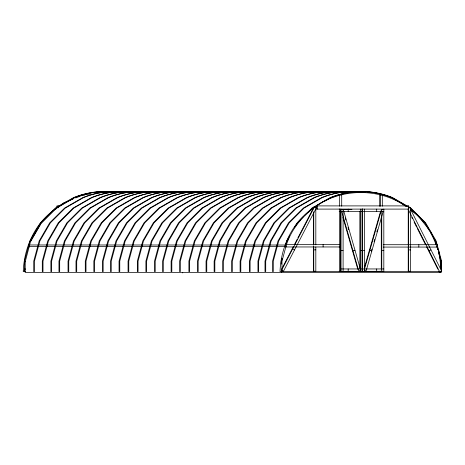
<?xml version="1.0" encoding="UTF-8"?>
<svg xmlns="http://www.w3.org/2000/svg" width="465" height="465" viewBox="0 0 465 465"><rect width="100%" height="100%" fill="white"/><g stroke="black" fill="none" stroke-linecap="round" stroke-linejoin="round"><path stroke-width="0.7" d="M28.644 245.578L28.359 246.648L284.458 246.63M25.186 261.894L30.673 240.975L41.176 222.875L56.033 208.088L74.226 197.637A105.247 91.779 90 0 1 117.651 192.539M282.04 258.354L281.29 261.138L281.29 263.928M285.597 245.125L286.725 240.946L289.625 235.953M282.098 259.086L281.348 261.894L281.348 263.998M286.045 244.352L286.609 242.248M285.934 246.52L281.999 261.138L281.999 271.595M286.312 245.125C293.241 223.636 310.719 206.896 330.987 197.608A105.247 91.779 90 0 1 339.247 194.73M364.368 267.817L380.655 211.005M371.291 251.234L371.884 249.153M374.069 241.533L374.668 239.452M376.853 231.832L377.446 229.756M25.011 268.514L24.011 270.438L24.494 270.438L25.162 269.148M56.015 208.826L57.015 206.902L57.491 206.902L56.498 208.826M293.183 246.956L281.185 270.06L283.435 271.269L316.433 207.733L314.666 206.524L314.183 206.524L297.85 237.97M294.519 244.387L297.182 239.254M281.668 270.06L314.666 206.524M30.638 241.544L41.164 223.305L56.05 208.413L74.284 197.881A104.509 91.332 -90 0 1 117.099 192.632M286.795 241.544L288.614 238.4M295.507 226.449L296.961 223.932M294.333 227.838L297.228 222.845L303.889 216.219M311.155 209.169L312.085 208.058L330.278 197.608A105.247 91.779 90 0 1 391.867 197.608L406.927 206.257M298.35 222.276L300.402 220.224M308.103 212.517L310.155 210.465M304.912 215.196L312.085 208.058M56.137 208.523C35.363 222.299 24.122 247.136 23.25 271.624L25.412 271.624M57.294 207.657L63.635 202.868L73.04 199.043M314.067 207.628C292.694 221.404 280.854 246.572 280.023 271.595L439.408 271.595M315.218 206.756C341.246 187.924 379.568 187.837 405.8 206.321M408.293 208L409.479 207.216L441.75 271.24L439.966 272.426L408.026 209.041M429.178 251.007L430.956 249.827M440.082 272.031L441.268 271.24M312.213 208.413L314.096 207.32M324.785 201.147L330.446 197.881A104.509 91.332 90 0 1 339.421 194.777M75.731 197.951L83.119 194.94L90.088 194.039M353.016 250.937L354.969 250.199M99.841 192.777L104.026 192.237L108.206 192.777M103.585 192.237L361.724 192.196M339.177 194.719L341.711 194.719L341.711 206.198M82.009 195.097L84.543 195.097M59.869 205.896L56.974 205.896L56.974 207.175M408.997 207.216L409.479 207.216M313.765 207.402L313.416 207.402L313.416 208.849M315.473 207.402L315.822 207.402M408.224 207.442L410.63 207.442L410.63 271.252L408.224 271.252L408.224 246.595M315.95 207.733L316.433 207.733M56.248 207.779L56.591 207.779M339.177 209.029L339.653 209.029L339.653 271.252M340.566 209.331L351.941 209.331M383.823 209.331L381.765 209.331L381.765 271.316M339.177 211.389L339.653 211.389M340.566 211.459L383.823 211.459M340.281 244.602L285.719 244.602L285.719 246.962L340.281 246.962M339.148 244.712L339.624 244.712M383.259 244.712L437.455 244.712L437.455 247.072L383.259 247.072M285.615 245.026L28.545 244.979L28.545 247.339L28.894 247.339L28.894 244.979M339.148 247.072L339.624 247.072M313.765 249.868L315.822 249.868M408.572 249.908L410.63 249.908M360.334 250.507L364.531 250.507M341.043 250.583L343.1 250.583M381.765 250.583L383.823 250.583M340.566 268.956L383.823 268.956M282.953 271.269L283.435 271.269M339.177 271.252L341.711 271.252M379.783 271.252L382.317 271.252M440.861 271.595L441.57 271.595L441.57 261.138L436.135 240.946L425.632 222.845L410.775 208.058L392.582 197.608A105.247 91.779 90 0 0 340.647 194.335M182.315 272.804L182.797 272.804M369.896 250.199L371.849 250.937M406.631 206.233L392.169 197.881A104.509 91.332 90 0 0 340.828 194.393M292.7 248.81L294.473 250.013M57.015 206.902L58.189 207.71M410.99 210.238L417.913 215.458L430.747 231.901L436.315 245.102M410.578 208.57L424.917 222.845L429.625 230.96M410.403 208.413L425.295 223.305L435.821 241.544L436.757 245.055M430.712 232.831L435.42 240.946L436.548 245.125M411.781 217.451L412.432 218.742M414.065 221.979L416.669 227.153M417.32 228.443L425.469 244.613M426.777 247.2L437.856 269.189M438.832 271.13L439.489 272.426M436.873 246.427L438.821 251.048L441.57 271.595M345.245 217.934L345.838 220.009M348.023 227.635L348.622 229.71M342.891 217.283L357.788 269.247M436.92 246.52L437.67 249.304M438.797 253.483L440.861 261.138M437.135 246.456L438.077 249.967M438.64 252.071L441.268 261.894L441.268 272.426L25.186 272.426L25.232 261.167M440.861 261.836L440.861 268.107M418.843 244.712L418.843 247.072M408.572 207.442L408.572 271.252M408.224 209.616L408.224 245.148M383.823 209.099L383.823 271.316L340.566 271.316L340.566 209.099M382.317 206.198L382.317 194.719L379.783 194.719L379.783 206.274M381.288 217.26L381.288 269.154M380.26 194.719L380.26 206.198M376.691 209.099L376.691 211.459M376.691 268.956L376.691 271.316M364.531 209.099L364.531 271.316M362.497 209.099L362.497 271.316M362.392 209.099L362.392 271.316M362.369 209.099L362.369 211.459M362.369 268.956L362.369 271.316M362.02 209.099L362.02 271.316M360.334 209.099L360.334 271.316M359.858 211.267L359.858 268.427M348.175 209.099L348.175 211.459M348.175 268.956L348.175 271.316M343.1 209.331L343.1 271.316M341.043 209.099L341.043 271.316M339.653 194.719L339.653 206.198M323.099 244.602L323.099 246.962M317.432 205.896L317.432 209.099M315.822 208.843L315.822 244.828M315.822 246.991L315.822 271.211L313.416 271.211L313.416 246.555M313.765 211.72L313.765 244.828M313.765 246.991L313.765 271.211M313.416 212.476L313.416 245.107M286.062 244.602L286.062 246.962M281.348 271.019L281.348 272.426M58.154 205.896L58.154 207.82M24.523 271.624L24.523 261.167L29.958 240.975L40.461 222.875L55.318 208.088L73.511 197.637A105.247 91.779 90 0 1 116.942 192.539M134.71 192.545A105.247 91.779 90 0 0 91.279 197.642L73.086 208.099L58.23 222.88L47.726 240.986L42.292 261.179L42.292 271.63L43.001 271.63L43.001 261.179L48.436 240.986L58.945 222.88L73.796 208.099L91.989 197.642A105.247 91.779 90 0 1 135.42 192.545M220.48 192.527A105.247 91.779 90 0 0 177.049 197.625L158.856 208.082L144.005 222.863L133.502 240.963L128.061 261.156L128.061 271.612L128.776 271.612L128.776 261.156L134.211 240.963L144.714 222.863L159.571 208.082L177.764 197.625A105.247 91.779 90 0 1 221.195 192.527M324.024 192.527A105.247 91.779 90 0 0 280.598 197.625L262.4 208.082L247.549 222.863L237.045 240.963L231.605 261.156L231.605 271.612L232.32 271.612L232.32 261.156L237.755 240.963L248.258 222.863L263.114 208.082L281.308 197.625A105.247 91.779 90 0 1 324.739 192.527M306.557 192.51A105.247 91.779 90 0 0 263.126 197.608L244.933 208.058L230.076 222.845L219.573 240.946L214.138 261.138L214.138 271.595L214.847 271.595L214.847 261.138L220.288 240.946L230.791 222.845L245.648 208.058L263.841 197.608A105.247 91.779 90 0 1 307.266 192.51M211.476 192.527A105.247 91.779 90 0 0 168.045 197.625L149.852 208.082L134.995 222.863L124.492 240.963L119.057 261.156L119.057 271.612L119.767 271.612L119.767 261.156L125.207 240.963L135.71 222.863L150.567 208.082L168.76 197.625A105.247 91.779 90 0 1 212.185 192.527M151.387 192.545A105.247 91.779 90 0 0 107.961 197.642L89.768 208.099L74.912 222.88L64.408 240.986L58.968 261.179L58.968 271.63L59.683 271.63L59.683 261.179L65.117 240.986L75.621 222.88L90.477 208.099L108.671 197.642A105.247 91.779 90 0 1 152.102 192.545M160.46 192.545A105.247 91.779 90 0 0 117.035 197.642L98.836 208.099L83.985 222.88L73.482 240.986L68.041 261.179L68.041 271.63L68.756 271.63L68.756 261.179L74.191 240.986L84.694 222.88L99.551 208.099L117.744 197.642A105.247 91.779 90 0 1 161.175 192.545M229.768 192.527A105.247 91.779 90 0 0 186.337 197.625L168.144 208.082L153.287 222.863L142.784 240.963L137.349 261.156L137.349 271.612L138.059 271.612L138.059 261.156L143.499 240.963L154.002 222.863L168.859 208.082L187.052 197.625A105.247 91.779 90 0 1 230.477 192.527M246.921 192.527A105.247 91.779 90 0 0 203.49 197.625L185.297 208.082L170.44 222.863L159.937 240.963L154.502 261.156L154.502 271.612L155.211 271.612L155.211 261.156L160.652 240.963L171.155 222.863L186.012 208.082L204.205 197.625A105.247 91.779 90 0 1 247.63 192.527M126.154 192.545A105.247 91.779 90 0 0 82.724 197.642L64.53 208.099L49.674 222.88L39.17 240.986L33.736 261.179L33.736 271.63L34.445 271.63L34.445 261.179L39.88 240.986L50.389 222.88L65.24 208.099L83.433 197.642A105.247 91.779 90 0 1 126.864 192.545M332.522 192.51A105.247 91.779 90 0 0 289.091 197.608L270.897 208.058L256.046 222.845L245.537 240.946L240.103 261.138L240.103 271.595L240.812 271.595L240.812 261.138L246.252 240.946L256.756 222.845L271.612 208.058L289.805 197.608A105.247 91.779 90 0 1 333.236 192.51M263.539 192.527A105.247 91.779 90 0 0 220.108 197.625L201.915 208.082L187.058 222.863L176.555 240.963L171.12 261.156L171.12 271.612L171.829 271.612L171.829 261.156L177.27 240.963L187.773 222.863L202.624 208.082L220.823 197.625A105.247 91.779 90 0 1 264.248 192.527M315.09 192.51A105.247 91.779 90 0 0 271.659 197.608L253.466 208.058L238.615 222.845L228.112 240.946L222.671 261.138L222.671 271.595L223.386 271.595L223.386 261.138L228.821 240.946L239.324 222.845L254.181 208.058L272.374 197.608A105.247 91.779 90 0 1 315.805 192.51M289.875 192.51A105.247 91.779 90 0 0 246.45 197.608L228.251 208.058L213.4 222.845L202.897 240.946L197.456 261.138L197.456 271.595L198.171 271.595L198.171 261.138L203.606 240.946L214.109 222.845L228.966 208.058L247.159 197.608A105.247 91.779 90 0 1 290.59 192.51M364.996 192.51A105.247 91.779 90 0 0 321.565 197.608L303.372 208.058L288.515 222.845L278.012 240.946L272.577 261.138L272.577 271.595L273.286 271.595L273.286 261.138L278.727 240.946L289.23 222.845L304.081 208.058L322.28 197.608A105.247 91.779 90 0 1 365.705 192.51M255.006 192.527A105.247 91.779 90 0 0 211.575 197.625L193.382 208.082L178.525 222.863L168.022 240.963L162.587 261.156L162.587 271.612L163.296 271.612L163.296 261.156L168.731 240.963L179.24 222.863L194.091 208.082L212.284 197.625A105.247 91.779 90 0 1 255.715 192.527M281.319 192.51A105.247 91.779 90 0 0 237.894 197.608L219.695 208.058L204.844 222.845L194.341 240.946L188.9 261.138L188.9 271.595L189.615 271.595L189.615 261.138L195.05 240.946L205.553 222.845L220.41 208.058L238.603 197.608A105.247 91.779 90 0 1 282.034 192.51M194.858 192.527A105.247 91.779 90 0 0 151.427 197.625L133.234 208.082L118.377 222.863L107.874 240.963L102.44 261.156L102.44 271.612L103.149 271.612L103.149 261.156L108.589 240.963L119.092 222.863L133.949 208.082L152.142 197.625A105.247 91.779 90 0 1 195.567 192.527M357.422 192.51A105.247 91.779 90 0 0 313.997 197.608L295.798 208.058L280.947 222.845L270.444 240.946L265.004 261.138L265.004 271.595L265.718 271.595L265.718 261.138L271.153 240.946L281.656 222.845L296.513 208.058L314.706 197.608A105.247 91.779 90 0 1 358.137 192.51M341.81 192.51A105.247 91.779 90 0 0 298.379 197.608L280.186 208.058L265.329 222.845L254.826 240.946L249.391 261.138L249.391 271.595L250.1 271.595L250.1 261.138L255.541 240.946L266.044 222.845L280.895 208.058L299.088 197.608A105.247 91.779 90 0 1 342.519 192.51M168.417 192.527A105.247 91.779 90 0 0 124.992 197.625L106.793 208.082L91.942 222.863L81.439 240.963L75.998 261.156L75.998 271.612L76.713 271.612L76.713 261.156L82.148 240.963L92.651 222.863L107.508 208.082L125.701 197.625A105.247 91.779 90 0 1 169.132 192.527M177.706 192.527A105.247 91.779 90 0 0 134.275 197.625L116.081 208.082L101.225 222.863L90.722 240.963L85.287 261.156L85.287 271.612L85.996 271.612L85.996 261.156L91.436 240.963L101.94 222.863L116.796 208.082L134.99 197.625A105.247 91.779 90 0 1 178.415 192.527M298.472 192.51A105.247 91.779 90 0 0 255.047 197.608L236.848 208.058L221.997 222.845L211.494 240.946L206.053 261.138L206.053 271.595L206.768 271.595L206.768 261.138L212.203 240.946L222.706 222.845L237.563 208.058L255.756 197.608A105.247 91.779 90 0 1 299.187 192.51M350.366 192.51A105.247 91.779 90 0 0 306.935 197.608L288.742 208.058L273.885 222.845L263.382 240.946L257.947 261.138L257.947 271.595L258.656 271.595L258.656 261.138L264.097 240.946L274.6 222.845L289.451 208.058L307.644 197.608A105.247 91.779 90 0 1 350.366 192.4M202.943 192.527A105.247 91.779 90 0 0 159.512 197.625L141.319 208.082L126.463 222.863L115.959 240.963L110.525 261.156L110.525 271.612L111.234 271.612L111.234 261.156L116.674 240.963L127.178 222.863L142.028 208.082L160.222 197.625A105.247 91.779 90 0 1 203.653 192.527M272.037 192.51A105.247 91.779 90 0 0 228.606 197.608L210.413 208.058L195.556 222.845L185.053 240.946L179.612 261.138L179.612 271.595L180.327 271.595L180.327 261.138L185.762 240.946L196.271 222.845L211.122 208.058L229.315 197.608A105.247 91.779 90 0 1 272.746 192.51M143.307 192.545A105.247 91.779 90 0 0 99.876 197.642L81.683 208.099L66.826 222.88L56.323 240.986L50.888 261.179L50.888 271.63L51.598 271.63L51.598 261.179L57.038 240.986L67.541 222.88L82.392 208.099L100.585 197.642A105.247 91.779 90 0 1 144.016 192.545M186.262 192.527A105.247 91.779 90 0 0 142.831 197.625L124.637 208.082L109.781 222.863L99.278 240.963L93.843 261.156L93.843 271.612L94.552 271.612L94.552 261.156L99.992 240.963L110.496 222.863L125.352 208.082L143.546 197.625A105.247 91.779 90 0 1 186.971 192.527M238.324 192.527A105.247 91.779 90 0 0 194.893 197.625L176.7 208.082L161.843 222.863L151.34 240.963L145.905 261.156L145.905 271.612L146.615 271.612L146.615 261.156L152.055 240.963L162.558 222.863L177.415 208.082L195.608 197.625A105.247 91.779 90 0 1 239.033 192.527M381.131 211.005L364.246 269.892L366.205 270.63L383.09 211.744L381.131 211.005M343.734 211.005L341.775 211.744L358.66 270.63L360.619 269.892L343.734 211.005M408.665 205.896L316.252 205.896L316.252 209.099L408.665 209.099L408.665 205.896"/></g></svg>
